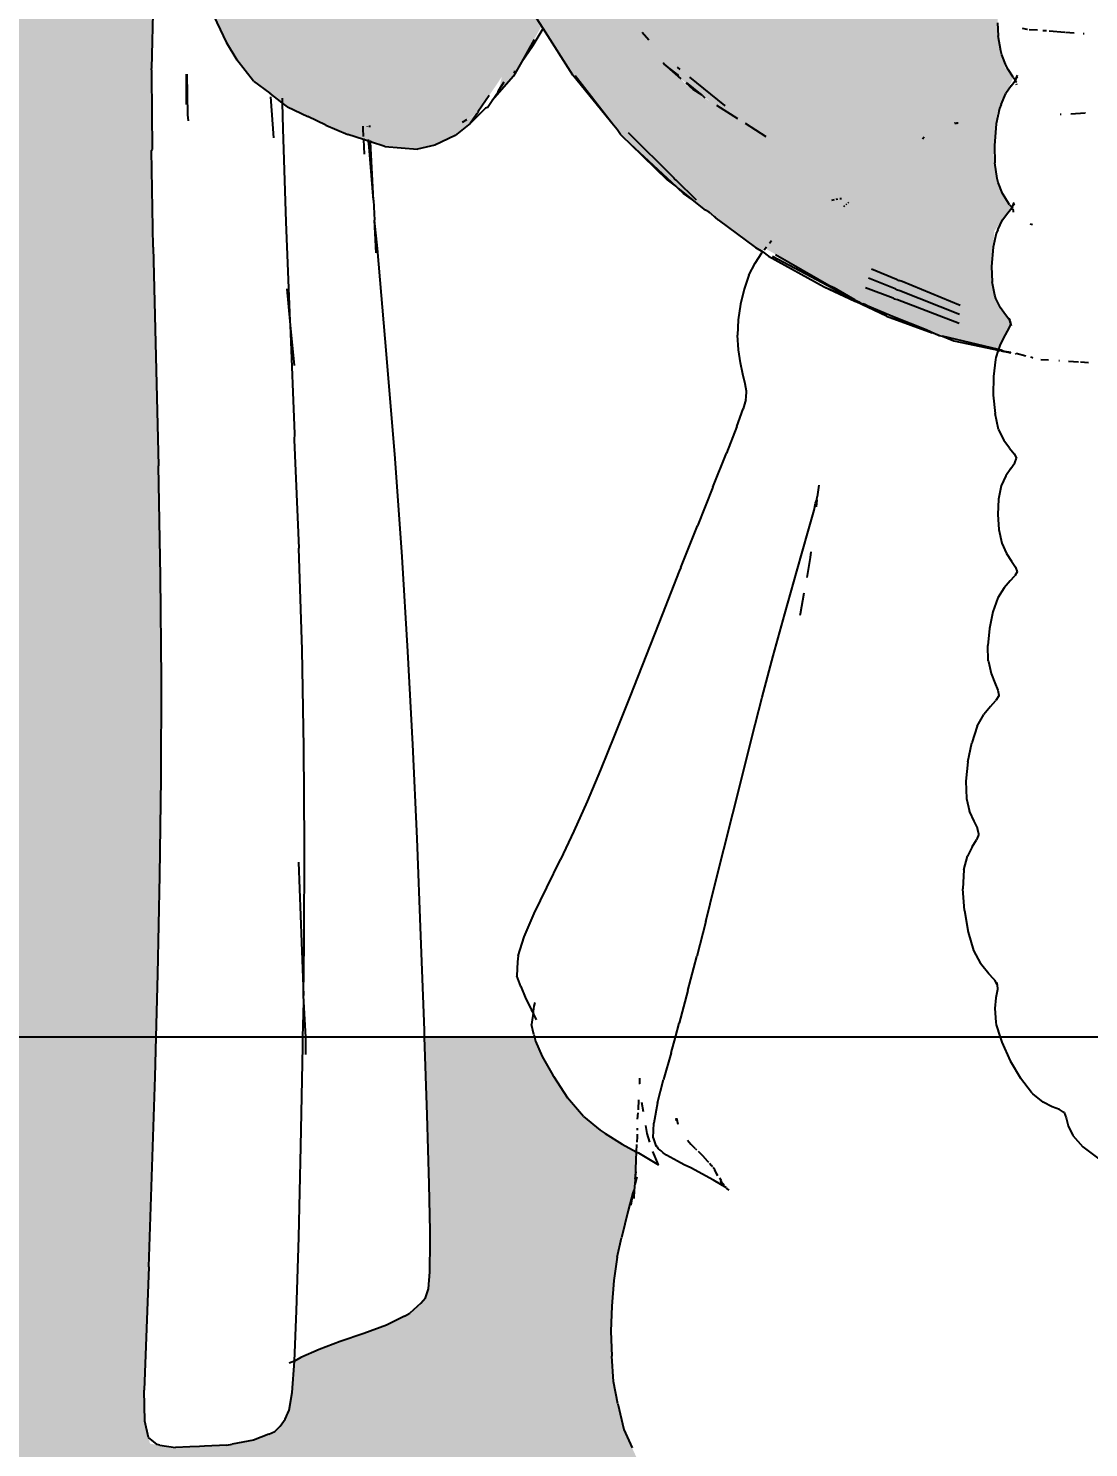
# Model space of a CAD drawing. Header units: inches. Extents: x -52 to 87, y -61 to 47.
# Drawn here: x 35.752 to 38.788, y -28.214 to -24.15 of the extents above; entities that cross this region are included whole.
import ezdxf

# ---------------------------------------------------------------- set-up
doc = ezdxf.new("R2010")
doc.units = ezdxf.units.IN
doc.header["$MEASUREMENT"] = 0
doc.dimstyles.get("Standard").update_dxf_attribs({"dimtxt": 1, "dimasz": 1, "dimexe": 0.18, "dimexo": 0.0625, "dimgap": 0.09, "dimtad": 0, "dimtih": 1, "dimtoh": 1, "dimdec": 1, "dimdsep": 46, "dimlunit": 3, "dimtxsty": 'Standard', "dimblk": 'OBLIQUE', "dimcen": 1, "dimse1": 1, "dimse2": 1, "dimclrd": 1, "dimadec": 0, "dimazin": 0, "dimtfac": 1, "dimtdec": 1, "dimtofl": 0, "dimtmove": 0, "dimatfit": 3, "dimfxl": 1, "dimtolj": 1, "dimtzin": 0, "dimarcsym": 0})

# ---------------------------------------------------------------- blocks, each defined once
blk = doc.blocks.new('_Oblique')
at = {"color": 0, "linetype": 'ByBlock', "lineweight": -2}
blk.add_line((-0.5, -0.5), (0.5, 0.5), dxfattribs=at)
blk = doc.blocks.new('*D6')
at = {"color": 1, "lineweight": -2, "transparency": 16777216}
for p, q in [((2.5723, 46.7915), (37.2384, 46.7915)), ((74.5723, 46.7915), (38.5851, 46.7915))]:
    blk.add_line(p, q, dxfattribs=at)
at = {"layer": 'Defpoints', "color": 0, "transparency": 16777216}
for p in [(74.5723, 46.7915), (2.5723, -45.4684), (74.5723, -45.4684)]:
    blk.add_point(p, dxfattribs=at)
at = {"color": 1, "lineweight": -2, "transparency": 16777216, "rotation": 180}
blk.add_blockref('_Oblique', (2.5723, 46.7915), dxfattribs=at)
at = {"color": 1, "lineweight": -2, "transparency": 16777216}
blk.add_blockref('_Oblique', (74.5723, 46.7915), dxfattribs=at)
at = {"color": 0, "transparency": 16777216, "insert": (37.9117, 46.7915), "char_height": 1, "attachment_point": 5}
blk.add_mtext("\\A1;6'", dxfattribs=at)

msp = doc.modelspace()

# ---------------------------------------------------------------- hatches: boundary and pattern name
at = {"true_color": 0xfecc66}
h = msp.add_hatch(color=31, dxfattribs=at)
h.dxf.hatch_style = 1
h.paths.add_polyline_path([(49.7388, 12.9232), (32.1574, 12.9232), (28.1401, 12.9232), (28.1401, 8.1278), (44.3759, 8.1278), (44.3759, 1.0378), (45.7984, 1.0378), (45.7984, 6.6113), (48.4558, 6.6113), (48.4558, 1.0378), (49.7388, 1.0378)])
h.paths.add_polyline_path([(49.7388, -17.2304), (47.4058, -17.2304), (47.4058, -17.2687), (46.7289, -17.2687), (44.3759, -17.2304), (44.3759, -20.3572), (40.3898, -20.3572), (40.3817, -20.3945), (40.3576, -20.5877), (40.2811, -20.7757), (40.1813, -20.9053), (40.198, -20.9024), (40.2572, -20.8918), (40.2653, -20.8902), (40.3941, -20.8465), (40.4034, -20.8505), (40.4069, -20.8499), (40.4117, -20.8496), (40.5052, -20.8664), (40.5271, -20.8626), (40.5544, -20.8576), (40.5815, -20.9734), (40.5952, -21.0514), (40.6199, -21.1994), (40.5998, -21.2031), (40.5327, -21.2201), (40.5996, -21.338), (40.7223, -21.3076), (40.728, -21.3092), (40.7613, -21.3064), (40.8716, -21.366), (40.9487, -21.4575), (41.0507, -21.4448), (41.1314, -21.4813), (41.2454, -21.5424), (41.3812, -21.5313), (41.5014, -21.5969), (41.5914, -21.7612), (41.6768, -21.9843), (41.691, -22.0134), (41.736, -22.1563), (41.7616, -22.3177), (41.7594, -22.4907), (41.7512, -22.5358), (41.7662, -22.7562), (41.7783, -23.0269), (41.788, -23.3152), (41.7883, -23.3165), (41.7965, -23.6161), (41.8297, -24.9983), (41.8353, -25.2486), (41.84, -25.5), (41.8432, -25.7521), (41.8444, -26.0048), (41.843, -26.2577), (41.8386, -26.5108), (41.8326, -26.7504), (41.8238, -27.0389), (49.7388, -27.0389)])
h.paths.add_polyline_path([(36.1052, -24.499), (36.1065, -24.4966), (36.1047, -24.2647), (36.11, -24.0671), (36.1254, -23.8925), (36.1647, -23.6665), (36.1377, -23.4998), (36.1188, -23.3499), (36.1102, -23.2713), (36.0972, -23.1444), (36.0845, -22.9922), (36.0775, -22.8627), (36.0752, -22.7825), (36.0287, -22.7304), (36.023, -22.6999), (36.0306, -22.7235), (36.0409, -22.7441), (36.0527, -22.7573), (36.0644, -22.7657), (36.0741, -22.7718), (36.0739, -22.7649), (36.0793, -22.7753), (36.0757, -22.7733), (36.0752, -22.7794), (36.0758, -22.8023), (36.0767, -22.8367), (36.0787, -22.8852), (36.0823, -22.9508), (36.0882, -23.0362), (36.0972, -23.1444), (36.1102, -23.2713), (36.1188, -23.3499), (36.1377, -23.4998), (36.1638, -23.6607), (36.1719, -23.6905), (36.1704, -23.6937), (36.196, -23.8213), (36.2333, -23.9704), (36.2747, -24.0966), (36.3191, -24.1889), (36.3489, -24.2394), (36.3973, -24.3007), (36.4988, -24.3763), (36.5526, -24.4023), (36.6039, -24.4269), (36.6668, -24.4535), (36.7731, -24.4878), (36.8663, -24.4955), (36.9164, -24.4843), (36.9743, -24.456), (37.0173, -24.4221), (37.0354, -24.3953), (36.9956, -24.4182), (37.0372, -24.3926), (37.1078, -24.2884), (37.0961, -24.3382), (37.1411, -24.2867), (37.1639, -24.2459), (37.2217, -24.1428), (37.1818, -24.0806), (37.1023, -23.9274), (37.0952, -23.9148), (37.0408, -23.8063), (37.021, -23.7676), (37.0217, -23.7683), (37.0233, -23.772), (37.0408, -23.8063), (37.0952, -23.9148), (37.1023, -23.9274), (37.1818, -24.0806), (37.2264, -24.1502), (37.2932, -24.2545), (37.4272, -24.4268), (37.4568, -24.462), (37.4761, -24.4808), (37.6119, -24.6073), (37.6541, -24.6406), (37.6914, -24.6699), (37.7019, -24.6756), (37.7055, -24.6784), (37.7179, -24.6898), (37.7191, -24.6907), (37.7273, -24.6981), (37.8519, -24.7901), (37.8612, -24.7793), (38.0505, -24.8888), (38.0584, -24.8923), (38.1189, -24.9274), (38.1297, -24.9331), (38.1356, -24.9361), (38.1415, -24.938), (38.1469, -24.9408), (38.2266, -24.9734), (38.3719, -25.0317), (38.5273, -25.0689), (38.5651, -24.9949), (38.5644, -24.993), (38.5625, -24.9877), (38.5233, -24.9335), (38.5081, -24.8553), (38.5179, -24.7301), (38.5658, -24.6653), (38.5298, -24.6013), (38.5158, -24.5118), (38.5256, -24.3924), (38.5721, -24.2904), (38.5481, -24.2617), (38.5294, -24.1874), (38.5274, -24.1339), (38.5246, -24.0571), (38.5779, -23.9356), (38.5469, -23.8979), (38.5274, -23.8023), (38.5323, -23.677), (38.578, -23.5998), (38.5813, -23.5897), (38.5761, -23.5765), (38.5344, -23.5168), (38.5144, -23.4371), (38.5136, -23.3168), (38.5565, -23.2411), (38.5597, -23.2305), (38.5551, -23.2208), (38.5115, -23.1647), (38.4906, -23.0875), (38.4889, -22.9696), (38.531, -22.8908), (38.5348, -22.8767), (38.5298, -22.8644), (38.4865, -22.8009), (38.4657, -22.715), (38.464, -22.5848), (38.5066, -22.5036), (38.5097, -22.4927), (38.5039, -22.4799), (38.4511, -22.4134), (38.4345, -22.3035), (38.445, -22.2038), (38.3819, -22.1009), (38.3435, -22.0016), (38.3003, -21.8778), (38.2509, -21.7281), (38.2378, -21.6266), (37.5649, -21.7472), (37.486, -21.8035), (37.4321, -21.837), (37.3617, -21.8833), (37.3025, -21.9318), (37.2598, -21.9622), (37.2124, -22.008), (37.1832, -22.0388), (37.1413, -22.0896), (37.0977, -22.1565), (37.0508, -22.2388), (37.0001, -22.3345), (36.9445, -22.4415), (36.8698, -22.5826), (36.8056, -22.7014), (36.7924, -22.7263), (36.8685, -22.7422), (36.9705, -22.7879), (37.0599, -22.8498), (37.1688, -22.9349), (37.1964, -22.9612), (37.1247, -22.9004), (37.0599, -22.8498), (37.0005, -22.8087), (36.9447, -22.7764), (36.8928, -22.7531), (36.8372, -22.7357), (36.8218, -22.7324), (36.7676, -22.7326), (36.7152, -22.7562), (36.6971, -22.7657), (36.6765, -22.6795), (36.6773, -22.6745), (36.6766, -22.672), (36.7114, -22.6066), (36.7131, -22.5956), (36.7144, -22.5717), (36.7126, -22.5442), (36.7058, -22.4845), (36.6989, -22.3842), (36.6952, -22.3651), (36.6875, -22.3522), (36.6741, -22.333), (36.6652, -22.325), (36.6587, -22.3217), (36.6526, -22.3189), (36.6514, -22.3262), (36.6515, -22.3309), (36.6432, -22.3161), (36.6499, -22.3178), (36.6686, -22.2604), (36.6989, -22.2232), (36.723, -22.1905), (36.7791, -22.1328), (36.836, -22.0775), (36.8368, -22.0769), (36.8435, -22.0703), (36.8626, -22.0561), (36.8798, -22.0422), (36.9117, -22.0123), (36.9283, -21.9953), (36.9578, -21.9519), (36.9711, -21.9252), (36.9818, -21.8972), (36.99, -21.871), (36.9972, -21.843), (37.0041, -21.7953), (37.0062, -21.7687), (37.0058, -21.7594), (36.9989, -21.7311), (36.9848, -21.703), (36.9653, -21.6791), (36.9421, -21.6632), (36.9167, -21.6548), (36.8751, -21.6525), (36.8592, -21.661), (36.9096, -21.6409), (36.9904, -21.6964), (37.0074, -21.766), (37.0045, -21.7896), (36.9999, -21.8493), (37.2548, -21.8028), (37.5649, -21.7472), (38.2413, -21.6259), (38.2414, -21.6201), (38.2481, -21.5985), (38.2538, -21.5655), (38.2636, -21.5089), (38.2339, -21.4527), (38.2137, -21.4262), (38.1924, -21.4034), (38.1807, -21.3911), (38.1288, -21.3733), (38.022, -21.3115), (38.0274, -21.3106), (37.9922, -21.272), (37.9483, -21.2245), (37.8925, -21.1364), (37.8781, -21.0717), (37.8719, -21.049), (37.8715, -21.0238), (37.8485, -20.9489), (37.8401, -20.8756), (37.8323, -20.8397), (37.8295, -20.794), (37.8251, -20.7422), (37.8255, -20.6116), (37.8291, -20.567), (37.8316, -20.5051), (37.8369, -20.4385), (37.8407, -20.3687), (37.8404, -20.3572), (28.1401, -20.3572), (28.1401, -27.0389), (32.1574, -27.0389), (36.1181, -27.0389), (36.123, -26.8583), (36.129, -26.5758), (36.1325, -26.2971), (36.1331, -26.014), (36.1306, -25.7185), (36.1247, -25.4027), (36.11, -24.7762)])
h.paths.add_polyline_path([(36.8414, -21.5233), (36.8398, -21.5236), (36.839, -21.5257)], flags=16)
h.paths.add_polyline_path([(36.8377, -21.5349), (36.8372, -21.5345), (36.8476, -21.5713)], flags=16)
h.paths.add_polyline_path([(36.8308, -21.4536), (36.8208, -21.426), (36.8307, -21.4553)], flags=16)
h.paths.add_polyline_path([(36.8242, -21.4352), (36.8233, -21.4326), (36.8156, -21.4122), (36.8121, -21.4064)], flags=16)
h.paths.add_polyline_path([(36.5303, -21.3796), (36.5145, -21.3762), (36.5233, -21.3808), (36.5336, -21.3807)], flags=16)
h.paths.add_polyline_path([(36.3049, -21.4088), (36.3063, -21.4091), (36.3278, -21.3965)], flags=16)
h.paths.add_polyline_path([(34.3901, -22.3166), (34.3904, -22.3169), (34.3966, -22.3161), (34.4237, -22.3106)], flags=16)
h.paths.add_polyline_path([(34.1316, -22.1258), (34.1294, -22.1087), (34.1276, -22.0926), (34.1262, -22.078), (34.1255, -22.0657), (34.1247, -22.0175), (34.2021, -21.9974), (34.2682, -21.9848), (34.3233, -21.9749), (34.3355, -21.9721), (34.3401, -21.9709), (34.3414, -21.9691), (34.3416, -21.9664), (34.3441, -21.9292), (34.428, -21.916), (34.4693, -21.9223), (34.4751, -21.9229), (34.4828, -21.9224), (34.4966, -21.9202), (34.7134, -21.8813), (34.7271, -21.8786), (34.7348, -21.8764), (34.7407, -21.8737), (34.7491, -21.8695), (34.7591, -21.8644), (34.7701, -21.8591), (34.7813, -21.8544), (34.8278, -21.8392), (34.8354, -21.8514), (34.8529, -21.8773), (34.9286, -21.8657), (35.15, -21.8266), (35.8258, -21.7054), (35.8137, -21.6258), (35.855, -21.5542), (35.93, -21.5159), (35.9836, -21.5269), (36.0044, -21.5533), (36.0168, -21.5554), (36.0425, -21.5248), (36.0615, -21.4958), (36.0934, -21.4399), (36.1625, -21.3875), (36.2507, -21.3872), (36.2954, -21.4066), (36.3058, -21.41), (36.3004, -21.4079), (36.2998, -21.408), (36.2954, -21.4066), (36.2815, -21.4006), (36.2643, -21.3939), (36.2318, -21.3873), (36.2036, -21.3874), (36.1725, -21.3942), (36.1634, -21.3964), (36.1331, -21.4097), (36.1007, -21.4343), (36.0799, -21.4636), (36.0503, -21.5155), (36.0076, -21.5663), (36.0063, -21.6198), (36.0078, -21.6167), (36.0036, -21.6735), (36.005, -21.6733), (35.9897, -21.7646), (35.9281, -21.8099), (35.8607, -21.7825), (35.8246, -21.7056), (35.15, -21.8266), (34.9286, -21.8657), (34.8523, -21.8774), (34.851, -21.8759), (34.85, -21.8751), (34.8484, -21.8725), (34.8278, -21.8451), (34.8262, -21.8443), (34.8227, -21.8443), (34.8178, -21.8452), (34.8108, -21.8464), (34.8021, -21.8483), (34.7921, -21.8508), (34.7813, -21.8544), (34.7701, -21.8591), (34.7591, -21.8644), (34.7323, -21.878), (34.4823, -21.9227), (34.4805, -21.9225), (34.4751, -21.9229), (34.4292, -21.9182), (34.4258, -21.9182), (34.411, -21.9192), (34.396, -21.921), (34.382, -21.9232), (34.3702, -21.9253), (34.3619, -21.9268), (34.3563, -21.9285), (34.3527, -21.9311), (34.3503, -21.9328), (34.348, -21.937), (34.3463, -21.9422), (34.3446, -21.9488), (34.3431, -21.9566), (34.3417, -21.9644), (34.3413, -21.9717), (34.2682, -21.9848), (34.2288, -21.9923), (34.1899, -22.0006), (34.158, -22.0088), (34.1393, -22.0165), (34.1374, -22.0178), (34.1289, -22.0262), (34.1276, -22.0301), (34.1262, -22.0401), (34.1255, -22.0466), (34.1253, -22.0553), (34.1255, -22.0657), (34.1262, -22.078), (34.1276, -22.0926), (34.1294, -22.1087), (34.1316, -22.1258), (34.1342, -22.1437), (34.1372, -22.1625), (34.1405, -22.1817), (34.144, -22.2008), (34.1477, -22.2195), (34.1515, -22.2375), (34.1554, -22.2546), (34.1592, -22.2708), (34.1631, -22.2855), (34.1667, -22.2977), (34.1703, -22.3081), (34.1735, -22.317), (34.1765, -22.3235), (34.1812, -22.3323), (34.1839, -22.3363), (34.1862, -22.3376), (34.1971, -22.3427), (34.2173, -22.3434), (34.2629, -22.3389), (34.2895, -22.3343), (34.2501, -22.3401), (34.1834, -22.3469), (34.1619, -22.2833), (34.1434, -22.2021), (34.1342, -22.1437)], flags=16)
h.paths.add_polyline_path([(36.0225, -22.298), (36.0477, -22.3354), (36.0459, -22.3291)], flags=16)
h.paths.add_polyline_path([(34.4569, -22.3458), (34.4708, -22.343), (34.4855, -22.3395), (34.4998, -22.3353), (34.5123, -22.3304), (34.5231, -22.3252), (34.5321, -22.3203), (34.5468, -22.3121), (34.6739, -22.2893), (34.7984, -22.267), (34.801, -22.2673), (34.8042, -22.267), (34.8106, -22.2675), (34.8199, -22.2686), (34.831, -22.2699), (34.8431, -22.271), (34.8554, -22.2715), (34.8668, -22.2711), (34.877, -22.2701), (34.8857, -22.2688), (34.898, -22.2665), (34.9009, -22.2655), (34.9034, -22.2637), (34.9056, -22.2614), (34.9072, -22.2572), (34.9089, -22.252), (34.9102, -22.2455), (34.9138, -22.2242), (34.9896, -22.2097), (35.2107, -22.1694), (35.65, -22.0907), (35.8906, -22.0468), (35.904, -22.0868), (35.9262, -22.1426), (35.9592, -22.211), (35.9756, -22.234), (35.9384, -22.1732), (35.904, -22.0868), (35.8906, -22.0468), (35.65, -22.0907), (35.2107, -22.1694), (34.9896, -22.2097), (34.916, -22.2238), (34.914, -22.2252), (34.9135, -22.2281), (34.913, -22.2301), (34.9115, -22.2378), (34.9061, -22.2697), (34.8554, -22.2715), (34.8431, -22.271), (34.801, -22.2673), (34.7963, -22.2677), (34.7824, -22.2699), (34.6739, -22.2893), (34.5655, -22.3088), (34.5518, -22.3115), (34.551, -22.3118), (34.4944, -22.339)], flags=16)
h.paths.add_polyline_path([(36.0579, -22.3869), (36.0575, -22.3821), (36.0358, -22.4077)], flags=16)
h.paths.add_polyline_path([(36.0119, -22.5578), (36.0071, -22.4834), (36.0119, -22.4594), (36.0092, -22.4878), (36.009, -22.5139), (36.011, -22.5441), (36.0138, -22.5786), (36.0121, -22.6056), (36.0142, -22.6319)], flags=16)
h.paths.add_polyline_path([(36.0063, -21.6198), (36.0056, -21.6214), (36.0084, -21.6363), (36.0062, -21.6381), (36.0036, -21.6735), (35.9784, -21.678)], flags=0)
h.paths.add_polyline_path([(35.8277, -21.7051), (35.8288, -21.7091), (35.8414, -21.7443), (35.8424, -21.7024)], flags=0)
h.paths.add_polyline_path([(35.8907, -21.5299), (35.9666, -21.515), (36.0033, -21.5519), (36.0044, -21.5533), (36.0028, -21.5531), (35.9534, -21.5176), (35.8907, -21.5299), (35.8302, -21.5842), (35.8249, -21.607), (35.8406, -21.5749)], flags=16)
h.paths.add_polyline_path([(35.8788, -21.6949), (35.8949, -21.693), (35.9275, -21.6872), (35.8988, -21.6984), (35.8788, -21.6949), (35.8472, -21.7088), (35.846, -21.7018), (35.8277, -21.7051), (35.8221, -21.685), (35.8228, -21.6851), (35.8179, -21.6551), (35.8507, -21.69)], flags=0)
h.paths.add_polyline_path([(35.8591, -21.7719), (35.8704, -21.785), (35.9102, -21.8064), (35.9262, -21.8013), (35.8752, -21.7969)], flags=0)
h.paths.add_polyline_path([(35.996, -21.6749), (36.0041, -21.6347), (36.0065, -21.673), (35.9177, -21.6889), (35.9199, -21.6901), (35.9275, -21.6872)], flags=0)
h.paths.add_polyline_path([(36.7276, -22.872), (36.7234, -22.8577), (36.7226, -22.8593)], flags=16)
h.paths.add_polyline_path([(36.8106, -23.0749), (36.8248, -23.1068), (36.8697, -23.1317), (36.9451, -23.19), (37.0218, -23.2685), (37.0912, -23.3569), (37.0979, -23.3639), (37.1464, -23.4364), (37.1748, -23.4776), (37.2487, -23.6076), (37.2552, -23.6154), (37.2567, -23.6166), (37.3361, -23.7705), (37.2643, -23.6351), (37.2487, -23.6076), (37.1737, -23.4888), (37.1724, -23.4872), (37.1928, -23.5093), (37.1779, -23.4831), (37.1717, -23.473), (37.1506, -23.4425), (37.1499, -23.4416), (37.1049, -23.3743), (37.0218, -23.2685), (36.9451, -23.19), (36.8697, -23.1317), (36.8239, -23.1064)], flags=16)
h.paths.add_polyline_path([(36.573, -21.5714), (36.5733, -21.5695), (36.556, -21.5313), (36.5606, -21.5358), (36.5909, -21.5682), (36.661, -21.5556), (36.6549, -21.5302), (36.649, -21.5069), (36.6498, -21.5094), (36.6739, -21.5411), (36.6901, -21.5504), (36.5807, -21.57), (36.5812, -21.6098), (36.5797, -21.5971), (36.5787, -21.5908), (36.571, -21.5718)], flags=16)
h.paths.add_polyline_path([(36.4613, -21.3615), (36.4155, -21.3607), (36.393, -21.3677), (36.4325, -21.3562)], flags=16)
h.paths.add_polyline_path([(36.6043, -21.3767), (36.6543, -21.3674), (36.6703, -21.3551), (36.7738, -21.362), (36.7854, -21.3754), (36.7492, -21.3603), (36.7085, -21.3576), (36.7017, -21.3579), (36.6595, -21.3634), (36.6543, -21.3674), (36.6478, -21.3686), (36.6363, -21.3737)], flags=16)
h.paths.add_polyline_path([(36.7714, -21.7757), (36.8062, -21.7015), (36.8583, -21.6531), (36.8581, -21.6181), (36.8514, -21.6595), (36.8187, -21.6899), (36.8119, -21.6987), (36.7986, -21.7199), (36.7919, -21.7322), (36.7852, -21.7463), (36.7784, -21.7614)], flags=16)
h.paths.add_polyline_path([(37.5973, -23.4728), (37.6589, -23.3671), (37.7454, -23.2453), (37.7489, -23.2427), (37.7783, -23.2022), (37.8784, -23.2218), (37.8854, -23.2232), (37.9757, -23.2847), (38.067, -23.4204), (38.0775, -23.4415), (38.1161, -23.5146), (38.1932, -23.6973), (38.2515, -23.8547), (38.3027, -24.0091), (38.3229, -24.0753), (38.2579, -24.0531), (38.0988, -23.9765), (37.9537, -23.8819), (37.8242, -23.769), (37.7122, -23.6376), (37.5966, -23.474)], flags=16)
h.paths.add_polyline_path([(37.6, -24.5773), (37.6071, -24.5843), (37.6032, -24.5812)], flags=16)
h.paths.add_polyline_path([(37.6815, -24.3405), (37.6917, -24.3508), (37.7025, -24.3576)], flags=16)
h.paths.add_polyline_path([(37.5724, -24.2518), (37.6106, -24.2818), (37.6353, -24.3119), (37.6553, -24.3243), (37.6206, -24.2939)], flags=16)
h.paths.add_polyline_path([(38.2279, -24.9225), (38.2409, -24.9274), (38.232, -24.9248)], flags=16)
h.paths.add_polyline_path([(38.2373, -24.8674), (38.2537, -24.8742), (38.244, -24.8712)], flags=16)
h.paths.add_polyline_path([(49.7388, -8.0839), (47.4058, -8.0839), (47.4058, -8.1222), (46.7289, -8.1222), (46.7289, -8.0839), (44.3759, -8.0839), (44.3759, -16.5534), (45.7984, -16.5534), (45.7984, -10.9799), (48.4558, -10.9799), (48.4558, -16.5534), (49.7388, -16.5534)])
h.paths.add_polyline_path([(49.7388, 0.3607), (47.4058, 0.3607), (47.4058, 0.3224), (46.7289, 0.3224), (46.7289, 0.3607), (44.3759, 0.3607), (44.3759, -7.4068), (45.7984, -7.4068), (45.7984, -1.8333), (48.4558, -1.8333), (48.4558, -7.4068), (49.7388, -7.4068)])
h.paths.add_polyline_path([(40.3043, 12.2207), (45.4709, 12.2207), (45.4709, 15.3874), (40.3043, 15.3874)], flags=9)
h.paths.add_polyline_path([(35.3137, 9.1069), (40.4804, 9.1069), (40.4804, 12.2735), (35.3137, 12.2735)], flags=24)
h.paths.add_polyline_path([(46.6148, -20.1773), (49.7815, -20.1773), (49.7815, -18.6773), (46.6148, -18.6773)], flags=9)
h.paths.add_polyline_path([(47.3133, -11.0308), (50.48, -11.0308), (50.48, -9.5308), (47.3133, -9.5308)], flags=9)
h.paths.add_polyline_path([(49.2972, -6.8085), (52.1305, -6.8085), (52.1305, -5.3085), (49.2972, -5.3085)], flags=9)
h.paths.add_polyline_path([(47.751, -2.4612), (50.5843, -2.4612), (50.5843, -0.9612), (47.751, -0.9612)], flags=9)
at = {"true_color": 0xf8f6b0}
h = msp.add_hatch(color=51, dxfattribs=at)
h.dxf.hatch_style = 1
h.paths.add_polyline_path([(55.1417, -21.6242), (52.7888, -21.6242), (52.7888, -21.6625), (52.1118, -21.6625), (52.1118, -21.6242), (49.7388, -21.6242), (49.7388, -27.0389), (41.8238, -27.0389), (41.8207, -27.1356), (41.8176, -27.2542), (41.8132, -27.3612), (41.7932, -27.4147), (41.7411, -27.4384), (41.7114, -27.446), (41.6707, -27.4529), (41.5898, -27.4643), (41.5698, -27.4678), (41.5501, -27.4738), (41.5288, -27.4817), (41.495, -27.4885), (41.4616, -27.4919), (41.3673, -27.4996), (41.348, -27.5011), (41.3016, -27.5025), (41.2438, -27.5018), (41.1826, -27.5), (41.1057, -27.4968), (41.1137, -27.5609), (41.1146, -27.61), (41.1046, -27.6854), (41.0869, -27.7397), (41.0618, -27.7881), (41.0447, -27.8139), (41.0168, -27.8582), (40.9889, -27.8981), (40.9558, -27.9448), (40.9479, -27.9625), (40.9437, -27.9841), (40.9435, -28.0092), (40.9456, -28.042), (40.9503, -28.0823), (40.9574, -28.1302), (40.967, -28.1857), (40.9846, -28.2502), (41.0019, -28.339), (41.003, -28.4085), (40.9868, -28.4723), (40.9585, -28.5216), (40.9117, -28.5797), (40.9097, -28.5868), (40.9111, -28.6033), (40.9212, -28.6364), (40.9392, -28.6844), (40.9597, -28.743), (40.9787, -28.8143), (40.9914, -28.8978), (40.9869, -28.9621), (40.9725, -29.0213), (40.9533, -29.0736), (40.9342, -29.1173), (40.9201, -29.1506), (40.9121, -29.1792), (40.9115, -29.2088), (40.9193, -29.245), (40.9365, -29.2935), (40.9569, -29.3501), (40.9741, -29.4108), (40.9817, -29.4713), (40.9723, -29.5449), (40.9552, -29.5982), (40.9341, -29.6447), (40.9148, -29.6827), (40.903, -29.7107), (40.8978, -29.7277), (40.898, -29.7333), (40.9046, -29.7567), (40.9285, -29.82), (40.9334, -29.8751), (40.9286, -29.8947), (40.9287, -29.8968), (40.9276, -29.8976), (40.9182, -29.9379), (40.885, -29.9798), (40.8416, -30.0167), (40.7953, -30.0494), (40.7849, -30.0567), (40.7566, -30.0754), (40.7274, -30.0984), (40.7116, -30.1193), (40.7041, -30.1452), (40.7021, -30.1823), (40.7028, -30.2368), (40.7014, -30.3043), (40.6924, -30.3898), (40.6712, -30.4779), (40.6351, -30.5572), (40.577, -30.6493), (40.6454, -30.6642), (40.722, -30.6937), (40.7909, -30.7409), (40.8251, -30.7781), (55.1417, -30.7781)])
h.paths.add_polyline_path([(37.9074, -29.1219), (37.8979, -29.0423), (37.8875, -28.9509), (37.8816, -28.9347), (37.8702, -28.9246), (37.8261, -28.8888), (37.7746, -28.8427), (37.7225, -28.7846), (37.6779, -28.7128), (37.6491, -28.6259), (37.6333, -28.5423), (37.6319, -28.5324), (37.6161, -28.4207), (37.5999, -28.4033), (37.5449, -28.3313), (37.5147, -28.2882), (37.4806, -28.2146), (37.4575, -28.1621), (37.4401, -28.0892), (37.4278, -28.0244), (37.4227, -27.9525), (37.4198, -27.8811), (37.4231, -27.8093), (37.4286, -27.736), (37.4383, -27.6687), (37.4509, -27.613), (37.4698, -27.5347), (37.4877, -27.4665), (37.4879, -27.4539), (37.4892, -27.4446), (37.4923, -27.3665), (37.4524, -27.345), (37.4041, -27.3143), (37.389, -27.3051), (37.3412, -27.2661), (37.2963, -27.2125), (37.2561, -27.1501), (37.2538, -27.1476), (37.2086, -27.0668), (37.2017, -27.0389), (36.8862, -27.0389), (36.8944, -27.2615), (36.9, -27.4595), (36.9028, -27.5941), (36.9028, -27.6253), (36.9019, -27.7476), (36.8876, -27.7893), (36.843, -27.8306), (36.7773, -27.8635), (36.7128, -27.8874), (36.6454, -27.9103), (36.5851, -27.9331), (36.5325, -27.9558), (36.5141, -27.9666), (36.5075, -28.0565), (36.4969, -28.1211), (36.4626, -28.166), (36.4068, -28.1907), (36.3206, -28.2069), (36.2566, -28.2105), (36.2427, -28.211), (36.2148, -28.2123), (36.1731, -28.2139), (36.1006, -28.203), (36.0854, -28.1384), (36.0843, -28.0499), (36.097, -27.6966), (36.1059, -27.4385), (36.1149, -27.1524), (36.1181, -27.0389), (32.1574, -27.0389), (32.1574, -30.7781), (39.1835, -30.7781), (39.1422, -30.7333), (39.1043, -30.677), (39.0683, -30.6151), (39.03, -30.5399), (38.9867, -30.448), (38.933, -30.4117), (38.8611, -30.3593), (38.8186, -30.3278), (38.7504, -30.2723), (38.6922, -30.2133), (38.6631, -30.1762), (38.6473, -30.1592), (38.6444, -30.1557), (38.6112, -30.1206), (38.5689, -30.0709), (38.5394, -30.0337), (38.4939, -29.9812), (38.4799, -29.9608), (38.4649, -29.9394), (38.4493, -29.9174), (38.4308, -29.8846), (38.4254, -29.8762), (38.4014, -29.8352), (38.4, -29.8322), (38.3676, -29.7725), (38.3378, -29.7129), (38.2831, -29.5989), (38.267, -29.5711), (38.237, -29.5587), (38.1605, -29.5158), (38.1157, -29.4864), (38.0513, -29.4355), (38.0129, -29.3884), (37.9674, -29.3313), (37.9432, -29.2666), (37.9216, -29.2005)])
h.paths.add_polyline_path([(46.1435, -30.5036), (49.3101, -30.5036), (49.3101, -29.0036), (46.1435, -29.0036)], flags=24)
h.paths.add_polyline_path([(54.4072, -26.9512), (57.5739, -26.9512), (57.5739, -25.4512), (54.4072, -25.4512)], flags=9)
h.paths.add_polyline_path([(50.8669, -23.0486), (54.0336, -23.0486), (54.0336, -21.5486), (50.8669, -21.5486)], flags=9)

# ---------------------------------------------------------------- linework, layer by layer
for p, q in [((36.11, -24.0671), (36.1047, -24.2647)), ((36.2747, -24.0966), (36.3191, -24.1889)), ((37.2264, -24.1502), (37.1818, -24.0806)), ((38.5274, -24.1339), (38.5288, -24.1709)), ((37.2003, -24.1809), (37.1639, -24.2459)), ((37.1978, -24.1976), (37.2264, -24.1502)), ((37.3116, -24.2832), (37.2264, -24.1502)), ((37.5291, -24.1828), (37.5098, -24.1617)), ((38.5361, -24.2139), (38.5288, -24.1709)), ((38.6115, -24.1529), (38.5982, -24.1499)), ((38.6129, -24.153), (38.6115, -24.1529)), ((38.6419, -24.1551), (38.6176, -24.1533)), ((38.6672, -24.157), (38.6571, -24.1562)), ((38.7198, -24.1609), (38.6746, -24.1575)), ((38.7465, -24.1629), (38.7213, -24.161)), ((38.7746, -24.165), (38.7719, -24.1647)), ((36.3191, -24.1889), (36.3489, -24.2394)), ((37.1639, -24.2459), (37.1978, -24.1976)), ((38.539, -24.2255), (38.5361, -24.2139)), ((38.5517, -24.2568), (38.539, -24.2255)), ((36.1049, -24.2678), (36.1047, -24.2647)), ((36.3973, -24.3007), (36.3489, -24.2394)), ((37.1639, -24.2459), (37.1411, -24.2867)), ((37.5724, -24.2518), (37.5699, -24.2481)), ((37.5724, -24.2518), (37.6206, -24.2939)), ((37.6106, -24.2818), (37.5724, -24.2518)), ((37.61, -24.2609), (37.6179, -24.2672)), ((38.5578, -24.2676), (38.5517, -24.2568)), ((36.1049, -24.2678), (36.1049, -24.2821)), ((36.1049, -24.2821), (36.1065, -24.4966)), ((36.2053, -24.3676), (36.2049, -24.2811)), ((36.2088, -24.3967), (36.2071, -24.2809)), ((36.3973, -24.3007), (36.4437, -24.3352)), ((37.1411, -24.2867), (37.0801, -24.3564)), ((37.0988, -24.3265), (37.1147, -24.303)), ((37.1418, -24.2767), (37.1448, -24.2732)), ((37.1448, -24.2732), (37.1455, -24.2707)), ((37.4272, -24.4268), (37.3116, -24.2832)), ((37.4272, -24.4268), (37.3175, -24.2858)), ((37.6133, -24.2851), (37.6106, -24.2818)), ((37.6342, -24.3059), (37.6553, -24.3243)), ((37.6815, -24.3405), (37.6365, -24.3041)), ((37.6454, -24.2895), (37.7451, -24.3702)), ((38.5715, -24.2896), (38.5578, -24.2676)), ((38.5664, -24.3143), (38.5735, -24.3044)), ((38.5715, -24.2896), (38.5775, -24.2967)), ((38.5735, -24.3044), (38.5777, -24.2988)), ((38.5775, -24.2967), (38.5807, -24.2952)), ((38.5788, -24.2978), (38.5775, -24.2967)), ((38.5777, -24.2988), (38.5775, -24.2967)), ((38.5786, -24.3001), (38.5788, -24.2978)), ((38.5802, -24.3021), (38.5786, -24.3001)), ((38.5788, -24.2978), (38.5807, -24.2952)), ((38.5801, -24.3045), (38.5802, -24.3021)), ((38.581, -24.3036), (38.5802, -24.3021)), ((38.5807, -24.2952), (38.5808, -24.2927)), ((38.5808, -24.2927), (38.5844, -24.2835)), ((38.5808, -24.2927), (38.5854, -24.2886)), ((36.4794, -24.3627), (36.4437, -24.3352)), ((36.4453, -24.3454), (36.4543, -24.4631)), ((37.0718, -24.3415), (37.0404, -24.3878)), ((37.0801, -24.3564), (37.0978, -24.3309)), ((37.0978, -24.3309), (37.0988, -24.3265)), ((37.6815, -24.3405), (37.6553, -24.3243)), ((37.6815, -24.3405), (37.6893, -24.3484)), ((38.5371, -24.3672), (38.5512, -24.3363)), ((38.5664, -24.3143), (38.5512, -24.3363)), ((38.5825, -24.3115), (38.5813, -24.3081)), ((36.4792, -24.3493), (36.4794, -24.3627)), ((36.4943, -24.3741), (36.4794, -24.3627)), ((36.4794, -24.3627), (36.4807, -24.437)), ((36.4943, -24.3741), (36.5526, -24.4023)), ((37.0611, -24.3779), (37.0173, -24.4221)), ((37.0404, -24.3878), (37.0395, -24.3909)), ((37.0668, -24.3757), (37.0611, -24.3779)), ((37.0668, -24.3757), (37.0801, -24.3564)), ((37.7839, -24.4089), (37.7234, -24.3708)), ((37.7473, -24.3716), (37.7451, -24.3702)), ((38.5325, -24.379), (38.5231, -24.4227)), ((38.5371, -24.3672), (38.5325, -24.379)), ((36.2108, -24.4142), (36.2088, -24.3967)), ((36.6039, -24.4269), (36.5526, -24.4023)), ((36.6039, -24.4269), (36.6668, -24.4535)), ((36.7302, -24.4324), (36.73, -24.4281)), ((37.0173, -24.4221), (36.9743, -24.456)), ((36.9956, -24.4182), (37.0081, -24.4105)), ((37.0075, -24.4114), (36.9956, -24.4182)), ((37.036, -24.3944), (37.0173, -24.4221)), ((37.036, -24.3944), (37.0395, -24.3909)), ((37.4379, -24.4395), (37.4272, -24.4268)), ((37.8645, -24.4597), (37.805, -24.4223)), ((38.4055, -24.4214), (38.4036, -24.4218)), ((38.4055, -24.4214), (38.4091, -24.4209)), ((38.4091, -24.4209), (38.4085, -24.4227)), ((38.4143, -24.4213), (38.4091, -24.4209)), ((38.5231, -24.4227), (38.519, -24.4725)), ((38.7095, -24.3964), (38.7068, -24.3965)), ((38.7778, -24.3928), (38.7371, -24.395)), ((38.779, -24.3929), (38.7778, -24.3928)), ((36.4807, -24.437), (36.4897, -24.7031)), ((36.7117, -24.4679), (36.6668, -24.4535)), ((36.7095, -24.4299), (36.7099, -24.4362)), ((36.7099, -24.4362), (36.7112, -24.4596)), ((36.7115, -24.4651), (36.7117, -24.4679)), ((36.7117, -24.4679), (36.7141, -24.5096)), ((36.7266, -24.4728), (36.7117, -24.4679)), ((36.7235, -24.4307), (36.7234, -24.4296)), ((36.7266, -24.4728), (36.7262, -24.4681)), ((36.9743, -24.456), (36.9164, -24.4843)), ((37.4476, -24.453), (37.4379, -24.4395)), ((37.4509, -24.4562), (37.4476, -24.453)), ((37.4543, -24.4604), (37.4509, -24.4562)), ((37.4761, -24.4808), (37.4543, -24.4604)), ((37.4695, -24.4476), (37.6, -24.5773)), ((38.3124, -24.4654), (38.3167, -24.4601)), ((36.1052, -24.499), (36.1065, -24.4966)), ((36.11, -24.7762), (36.1052, -24.499)), ((36.7278, -24.4892), (36.7266, -24.4728)), ((36.7323, -24.4746), (36.7266, -24.4728)), ((36.7406, -24.6418), (36.7278, -24.4892)), ((36.7323, -24.4746), (36.7321, -24.4702)), ((36.7406, -24.6418), (36.7323, -24.4746)), ((36.7731, -24.4878), (36.7323, -24.4746)), ((36.7731, -24.4878), (36.8663, -24.4955)), ((36.9164, -24.4843), (36.8663, -24.4955)), ((37.6077, -24.6035), (37.4761, -24.4808)), ((37.4761, -24.4808), (37.5814, -24.5833)), ((38.519, -24.4725), (38.5181, -24.4851)), ((38.5181, -24.4851), (38.5194, -24.535)), ((38.5263, -24.579), (38.5194, -24.535)), ((37.5814, -24.5833), (37.6077, -24.6035)), ((37.6, -24.5773), (37.6032, -24.5812)), ((37.6071, -24.5843), (37.6032, -24.5812)), ((37.6649, -24.6416), (37.6071, -24.5843)), ((38.5292, -24.5909), (38.5263, -24.579)), ((38.5417, -24.6224), (38.5292, -24.5909)), ((37.6077, -24.6035), (37.6119, -24.6073)), ((37.6119, -24.6073), (37.6541, -24.6406)), ((37.6119, -24.6073), (37.6281, -24.6224)), ((37.6541, -24.6406), (37.6281, -24.6224)), ((38.5478, -24.6333), (38.5417, -24.6224)), ((36.7406, -24.6418), (36.7435, -24.699)), ((37.6914, -24.6699), (37.6541, -24.6406)), ((37.7019, -24.6756), (37.6914, -24.6699)), ((38.0527, -24.6412), (38.0603, -24.6395)), ((38.0653, -24.6386), (38.07, -24.6379)), ((38.0758, -24.6371), (38.0802, -24.6365)), ((38.0893, -24.6576), (38.0861, -24.6604)), ((38.0946, -24.6529), (38.0928, -24.6545)), ((38.0999, -24.6482), (38.0981, -24.6497)), ((38.5615, -24.655), (38.5478, -24.6333)), ((38.5565, -24.6778), (38.5637, -24.6684)), ((38.5615, -24.655), (38.5675, -24.6617)), ((38.5637, -24.6684), (38.5675, -24.6635)), ((38.5675, -24.6617), (38.5707, -24.6595)), ((38.5688, -24.6622), (38.5675, -24.6617)), ((38.5675, -24.6635), (38.5675, -24.6617)), ((38.5675, -24.6635), (38.5688, -24.6622)), ((38.5688, -24.6654), (38.5675, -24.6635)), ((38.5688, -24.6622), (38.5707, -24.6595)), ((38.5702, -24.6665), (38.5688, -24.6654)), ((38.5706, -24.6678), (38.5702, -24.6665)), ((38.5728, -24.671), (38.5706, -24.6678)), ((38.5707, -24.6595), (38.5709, -24.6574)), ((38.5709, -24.6574), (38.5745, -24.6484)), ((38.5755, -24.6534), (38.5709, -24.6574)), ((38.5725, -24.6757), (38.5728, -24.671)), ((36.4897, -24.7031), (36.5012, -24.9878)), ((36.7483, -24.7928), (36.7435, -24.699)), ((36.7519, -24.78), (36.7435, -24.699)), ((37.7055, -24.6784), (37.7019, -24.6756)), ((37.7055, -24.6784), (37.7179, -24.6898)), ((37.7191, -24.6907), (37.7179, -24.6898)), ((37.7273, -24.6981), (37.7191, -24.6907)), ((37.7273, -24.6981), (37.834, -24.7768)), ((38.5277, -24.7263), (38.5415, -24.6981)), ((38.5415, -24.6981), (38.5565, -24.6778)), ((38.6271, -24.7119), (38.6203, -24.7107)), ((38.5231, -24.7371), (38.5143, -24.7762)), ((38.5277, -24.7263), (38.5231, -24.7371)), ((36.11, -24.7762), (36.1247, -25.4027)), ((36.7778, -25.0825), (36.7519, -24.78)), ((37.8327, -24.8221), (37.8523, -24.7921)), ((37.834, -24.7768), (37.8547, -24.7891)), ((37.8523, -24.7921), (37.8547, -24.7891)), ((37.8547, -24.7891), (37.8713, -24.802)), ((37.8591, -24.7834), (37.8655, -24.7751)), ((37.8739, -24.7645), (37.8799, -24.7575)), ((38.5143, -24.7762), (38.51, -24.8311)), ((37.8154, -24.8564), (37.8327, -24.8221)), ((37.8713, -24.802), (38.0311, -24.8899)), ((37.8828, -24.8021), (38.1189, -24.9274)), ((37.8913, -24.7967), (38.0505, -24.8888)), ((38.51, -24.8311), (38.5119, -24.875)), ((37.8154, -24.8564), (37.8014, -24.8963)), ((38.2336, -24.8954), (38.1577, -24.8651)), ((38.1662, -24.8379), (38.2373, -24.8674)), ((38.2373, -24.8674), (38.244, -24.8712)), ((38.2537, -24.8742), (38.244, -24.8712)), ((38.4198, -24.9432), (38.2537, -24.8742)), ((38.5194, -24.9137), (38.5119, -24.875)), ((36.4926, -24.8952), (36.5012, -24.9878)), ((37.8014, -24.8963), (37.7909, -24.9396)), ((38.0311, -24.8899), (38.0882, -24.9163)), ((38.0311, -24.8899), (38.1189, -24.9274)), ((38.0583, -24.8923), (38.0505, -24.8888)), ((38.0594, -24.8929), (38.0583, -24.8923)), ((38.1189, -24.9274), (38.0594, -24.8929)), ((38.1189, -24.9274), (38.0882, -24.9163)), ((38.0882, -24.9163), (38.1201, -24.9315)), ((38.2279, -24.9225), (38.1493, -24.8922)), ((38.2336, -24.8954), (38.238, -24.898)), ((38.2477, -24.901), (38.238, -24.898)), ((38.4185, -24.9692), (38.2477, -24.901)), ((38.5223, -24.9228), (38.5194, -24.9137)), ((37.7909, -24.9396), (37.7845, -24.9845)), ((38.1189, -24.9274), (38.1297, -24.9331)), ((38.2087, -24.9733), (38.1201, -24.9315)), ((38.1297, -24.9331), (38.1356, -24.9361)), ((38.1356, -24.9361), (38.1415, -24.938)), ((38.1469, -24.9408), (38.1415, -24.938)), ((38.2087, -24.9733), (38.1469, -24.9408)), ((38.1469, -24.9408), (38.2266, -24.9734)), ((38.2279, -24.9225), (38.232, -24.9248)), ((38.2409, -24.9274), (38.232, -24.9248)), ((38.4173, -24.9952), (38.2409, -24.9274)), ((38.5354, -24.9502), (38.5223, -24.9228)), ((38.55, -24.9704), (38.5354, -24.9502)), ((36.5012, -24.9878), (36.5017, -24.9998)), ((37.7845, -24.9845), (37.7825, -25.0285)), ((38.2087, -24.9733), (38.3398, -25.0217)), ((38.2266, -24.9734), (38.3398, -25.0217)), ((38.2266, -24.9734), (38.3229, -25.012)), ((38.562, -24.9863), (38.55, -24.9704)), ((38.5596, -24.9797), (38.562, -24.9863)), ((38.5651, -24.9951), (38.5605, -25.006)), ((38.5644, -24.993), (38.562, -24.9863)), ((38.5644, -24.993), (38.5657, -24.9888)), ((38.5651, -24.9951), (38.5644, -24.993)), ((38.5674, -25.0012), (38.5651, -24.9951)), ((36.5017, -24.9998), (36.5144, -25.3107)), ((36.5017, -24.9998), (36.5132, -25.1153)), ((37.7853, -25.0697), (37.7825, -25.0285)), ((38.3229, -25.012), (38.3602, -25.0289)), ((38.3602, -25.0289), (38.3398, -25.0217)), ((38.3602, -25.0289), (38.3683, -25.0306)), ((38.3683, -25.0306), (38.3699, -25.0312)), ((38.3699, -25.0312), (38.4017, -25.0442)), ((38.5296, -25.0694), (38.3699, -25.0312)), ((38.5486, -25.0271), (38.5344, -25.0549)), ((38.5605, -25.006), (38.5486, -25.0271)), ((37.7911, -25.1072), (37.7853, -25.0697)), ((38.4017, -25.0442), (38.5289, -25.0715)), ((38.5289, -25.0715), (38.5221, -25.092)), ((38.5296, -25.0694), (38.5289, -25.0715)), ((38.5289, -25.0715), (38.5359, -25.073)), ((38.5344, -25.0549), (38.5296, -25.0694)), ((38.5361, -25.071), (38.5296, -25.0694)), ((38.5371, -25.0732), (38.5448, -25.0749)), ((38.5448, -25.0749), (38.5377, -25.0713)), ((38.5467, -25.0753), (38.5448, -25.0749)), ((38.5467, -25.0753), (38.5652, -25.0792)), ((38.5648, -25.0778), (38.5467, -25.0753)), ((36.8023, -25.3818), (36.7778, -25.0825)), ((37.7979, -25.1402), (37.7911, -25.1072)), ((38.5213, -25.0981), (38.5151, -25.1464)), ((38.5221, -25.092), (38.5213, -25.0981)), ((38.5785, -25.0821), (38.5802, -25.081)), ((38.6079, -25.0884), (38.5802, -25.081)), ((38.6258, -25.0922), (38.6224, -25.091)), ((38.6258, -25.0922), (38.6282, -25.0927)), ((38.6727, -25.0998), (38.6509, -25.0984)), ((38.7046, -25.1018), (38.7025, -25.1017)), ((38.7589, -25.1053), (38.7305, -25.1035)), ((38.7874, -25.1071), (38.7641, -25.1057)), ((37.8041, -25.1677), (37.7979, -25.1402)), ((38.5151, -25.1464), (38.5147, -25.1999)), ((37.8079, -25.1889), (37.8041, -25.1677)), ((37.8071, -25.2069), (37.8079, -25.1889)), ((38.5147, -25.1999), (38.5198, -25.2525)), ((37.7806, -25.2898), (37.7985, -25.2393)), ((37.8067, -25.212), (37.7985, -25.2393)), ((37.8067, -25.212), (37.8071, -25.2069)), ((38.5302, -25.298), (38.5198, -25.2525)), ((36.5144, -25.3107), (36.5135, -25.3284)), ((37.7806, -25.2898), (37.7509, -25.3665)), ((38.5302, -25.298), (38.5454, -25.33)), ((36.5135, -25.3284), (36.5269, -25.638)), ((38.5615, -25.352), (38.5454, -25.33)), ((38.5615, -25.352), (38.5747, -25.3677)), ((36.1306, -25.7185), (36.1247, -25.4027)), ((36.8224, -25.6634), (36.8023, -25.3818)), ((37.7122, -25.4632), (37.7509, -25.3665)), ((38.5647, -25.4096), (38.5762, -25.3936)), ((38.5747, -25.3677), (38.5809, -25.3804)), ((38.5762, -25.3936), (38.5809, -25.3804)), ((38.5505, -25.4308), (38.5376, -25.4595)), ((38.5647, -25.4096), (38.5505, -25.4308)), ((37.7122, -25.4632), (37.6677, -25.5742)), ((38.0155, -25.4577), (38.0102, -25.491)), ((38.5376, -25.4595), (38.5301, -25.498)), ((38.0018, -25.5289), (38.0055, -25.5097)), ((38.0055, -25.5097), (38.0099, -25.5)), ((38.0099, -25.5), (38.008, -25.5194)), ((38.0099, -25.5), (38.0102, -25.491)), ((38.5301, -25.498), (38.528, -25.5415)), ((37.985, -25.5897), (38.0018, -25.5289)), ((38.528, -25.5415), (38.5311, -25.5851)), ((37.6203, -25.6934), (37.6677, -25.5742)), ((37.9529, -25.7042), (37.985, -25.5897)), ((38.5311, -25.5851), (38.5393, -25.6241)), ((36.536, -25.929), (36.5269, -25.638)), ((38.5393, -25.6241), (38.5527, -25.6536)), ((36.839, -25.9339), (36.8224, -25.6634)), ((37.9818, -25.7221), (37.9911, -25.6647)), ((37.9911, -25.6647), (37.993, -25.6488)), ((38.5527, -25.6536), (38.5671, -25.6757)), ((38.5671, -25.6757), (38.5787, -25.6924)), ((36.1331, -26.014), (36.1306, -25.7185)), ((37.616, -25.7044), (37.5676, -25.8265)), ((37.6203, -25.6934), (37.616, -25.7044)), ((37.918, -25.8259), (37.9529, -25.7042)), ((38.5632, -25.7321), (38.5769, -25.7179)), ((38.5833, -25.7058), (38.5769, -25.7179)), ((38.5787, -25.6924), (38.5833, -25.7058)), ((37.9628, -25.826), (37.9739, -25.7664)), ((38.5458, -25.7518), (38.5281, -25.7802)), ((38.5632, -25.7321), (38.5458, -25.7518)), ((38.5281, -25.7802), (38.514, -25.8208)), ((37.5676, -25.8265), (37.4742, -26.0642)), ((37.885, -25.9463), (37.918, -25.8259)), ((37.962, -25.8303), (37.9628, -25.826)), ((38.514, -25.8208), (38.504, -25.8681)), ((38.504, -25.8681), (38.4992, -25.9165)), ((36.5412, -26.2093), (36.536, -25.929)), ((38.5004, -25.9607), (38.4992, -25.9165)), ((36.8529, -26.2004), (36.839, -25.9339)), ((37.8536, -26.0646), (37.885, -25.9463)), ((38.5004, -25.9607), (38.5007, -25.9629)), ((38.5007, -25.9629), (38.5089, -25.9973)), ((36.1325, -26.2971), (36.1331, -26.014)), ((38.5089, -25.9973), (38.5195, -26.0238)), ((38.5195, -26.0238), (38.5282, -26.0445)), ((38.5282, -26.0445), (38.5304, -26.0594)), ((37.4742, -26.0642), (37.4306, -26.1737)), ((37.8238, -26.1802), (37.8536, -26.0646)), ((38.5067, -26.0915), (38.4877, -26.1147)), ((38.5067, -26.0915), (38.5221, -26.0744)), ((38.5306, -26.0614), (38.5221, -26.0744)), ((38.5304, -26.0594), (38.5306, -26.0614)), ((38.4686, -26.148), (38.4877, -26.1147)), ((37.4306, -26.1737), (37.3901, -26.2729)), ((38.4686, -26.148), (38.453, -26.1954)), ((36.543, -26.4867), (36.5412, -26.2093)), ((36.8651, -26.4696), (36.8529, -26.2004)), ((37.7955, -26.2922), (37.8238, -26.1802)), ((38.442, -26.2501), (38.453, -26.1954)), ((38.442, -26.2501), (38.4366, -26.3056)), ((36.129, -26.5758), (36.1325, -26.2971)), ((37.3901, -26.2729), (37.3517, -26.3639)), ((37.7171, -26.6067), (37.7955, -26.2922)), ((38.4366, -26.3056), (38.4378, -26.3551)), ((37.3517, -26.3639), (37.3141, -26.4489)), ((38.4378, -26.3551), (38.4466, -26.3921)), ((38.4471, -26.3934), (38.4466, -26.3921)), ((38.4471, -26.3934), (38.4589, -26.4205)), ((38.4589, -26.4205), (38.4693, -26.441)), ((37.3141, -26.4489), (37.2762, -26.5302)), ((38.4731, -26.4573), (38.4667, -26.4737)), ((38.4731, -26.4573), (38.4693, -26.441)), ((36.5419, -26.7691), (36.543, -26.4867)), ((36.8764, -26.7483), (36.8651, -26.4696)), ((38.4543, -26.4934), (38.4406, -26.5206)), ((38.4543, -26.4934), (38.4667, -26.4737)), ((36.5254, -26.5372), (36.54, -26.9189)), ((37.237, -26.6099), (37.2762, -26.5302)), ((38.4302, -26.5594), (38.4406, -26.5206)), ((36.123, -26.8583), (36.129, -26.5758)), ((38.4302, -26.5594), (38.4277, -26.6138)), ((37.2007, -26.6847), (37.237, -26.6099)), ((37.6918, -26.7075), (37.7171, -26.6067)), ((38.4322, -26.6759), (38.4277, -26.6138)), ((37.1717, -26.7512), (37.2007, -26.6847)), ((38.4322, -26.6759), (38.4428, -26.7376)), ((37.6918, -26.7075), (37.6661, -26.8078)), ((38.4428, -26.7376), (38.4584, -26.7908)), ((36.54, -26.9189), (36.5419, -26.7691)), ((36.8863, -27.0183), (36.8764, -26.7483)), ((37.1542, -26.8062), (37.1717, -26.7512)), ((37.1529, -26.8225), (37.1509, -26.8631)), ((37.1542, -26.8062), (37.1529, -26.8225)), ((37.6407, -26.9055), (37.6661, -26.8078)), ((38.4584, -26.7908), (38.4782, -26.8276)), ((36.1181, -27.0389), (36.123, -26.8583)), ((37.1622, -26.8938), (37.1509, -26.8631)), ((38.4817, -26.8322), (38.4782, -26.8276)), ((38.5018, -26.8574), (38.4817, -26.8322)), ((38.5157, -26.8713), (38.5018, -26.8574)), ((37.1622, -26.8938), (37.1748, -26.9242)), ((37.6407, -26.9055), (37.6159, -26.9983)), ((38.518, -26.8748), (38.5157, -26.8713)), ((38.5189, -26.8758), (38.518, -26.8748)), ((38.5264, -26.8879), (38.5189, -26.8758)), ((38.5265, -26.9019), (38.5224, -26.9259)), ((38.5264, -26.8879), (38.5261, -26.8825)), ((38.5264, -26.8879), (38.5265, -26.9019)), ((36.5385, -27.0389), (36.5407, -26.9372)), ((36.5407, -26.9372), (36.54, -26.9189)), ((36.5463, -27.0389), (36.5407, -26.9372)), ((37.1748, -26.9242), (37.1923, -26.9592)), ((37.2022, -26.9391), (37.1996, -26.95)), ((38.5224, -26.9259), (38.5192, -26.9565)), ((37.1923, -26.9592), (37.1971, -26.9688)), ((37.1944, -26.9886), (37.1927, -27.0024)), ((37.1972, -26.9698), (37.1944, -26.9886)), ((37.1963, -26.9614), (37.1976, -26.965)), ((37.1976, -26.965), (37.1971, -26.9688)), ((37.1971, -26.9688), (37.1972, -26.9698)), ((37.1972, -26.9698), (37.1986, -26.9729)), ((37.1996, -26.95), (37.1976, -26.965)), ((37.1986, -26.9729), (37.1981, -26.9778)), ((37.1986, -26.9729), (37.2061, -26.9893)), ((38.5192, -26.9565), (38.5226, -26.9956)), ((36.8862, -27.0389), (36.8863, -27.0183)), ((37.1998, -27.0308), (37.1927, -27.0024)), ((37.6047, -27.0389), (37.6159, -26.9983)), ((38.5226, -26.9956), (38.5233, -27.0029)), ((38.5233, -27.0029), (38.5346, -27.0389)), ((36.1181, -27.0389), (32.1574, -27.0389)), ((36.1149, -27.1524), (36.1181, -27.0389)), ((36.1543, -27.0389), (36.1301, -27.0389)), ((36.1845, -27.0389), (36.1624, -27.0389)), ((36.5385, -27.0389), (36.5226, -27.0389)), ((36.5328, -27.3515), (36.5382, -27.0641)), ((36.5382, -27.0641), (36.5385, -27.0389)), ((36.5463, -27.0389), (36.5385, -27.0389)), ((36.5467, -27.0882), (36.5463, -27.0389)), ((36.8944, -27.2615), (36.8862, -27.0389)), ((37.2017, -27.0389), (36.8862, -27.0389)), ((37.1998, -27.0308), (37.2017, -27.0389)), ((37.2017, -27.0389), (37.2046, -27.0504)), ((37.2186, -27.0389), (37.2017, -27.0389)), ((37.2046, -27.0504), (37.2236, -27.0936)), ((37.5471, -27.0389), (37.5095, -27.0389)), ((37.6047, -27.0389), (37.5854, -27.0389)), ((37.5923, -27.084), (37.6047, -27.0389)), ((37.6416, -27.0389), (37.6257, -27.0389)), ((38.3504, -27.0389), (38.3359, -27.0389)), ((38.5346, -27.0389), (38.5191, -27.0389)), ((38.5346, -27.0389), (38.539, -27.0527)), ((38.54, -27.0389), (38.5346, -27.0389)), ((38.539, -27.0527), (38.5633, -27.106)), ((38.5753, -27.0389), (38.5417, -27.0389)), ((38.6077, -27.0389), (38.5906, -27.0389)), ((38.6332, -27.0389), (38.6092, -27.0389)), ((38.6615, -27.0389), (38.6445, -27.0389)), ((38.7388, -27.0389), (38.7236, -27.0389)), ((38.7829, -27.0389), (38.756, -27.0389)), ((37.2236, -27.0936), (37.2538, -27.1476)), ((37.5923, -27.084), (37.5705, -27.1602)), ((38.5633, -27.106), (38.5927, -27.1563)), ((37.2538, -27.1476), (37.2561, -27.1501)), ((37.2561, -27.1501), (37.2963, -27.2125)), ((36.1059, -27.4385), (36.1149, -27.1524)), ((37.5017, -27.1559), (37.5017, -27.1721)), ((37.5025, -27.1731), (37.5017, -27.1721)), ((37.5531, -27.2271), (37.5705, -27.1602)), ((38.6239, -27.1969), (38.5927, -27.1563)), ((37.3412, -27.2661), (37.2963, -27.2125)), ((37.499, -27.2455), (37.5004, -27.2184)), ((37.5131, -27.2524), (37.5088, -27.2259)), ((37.5531, -27.2271), (37.5429, -27.2846)), ((38.6281, -27.2014), (38.6239, -27.1969)), ((38.6573, -27.2251), (38.6281, -27.2014)), ((38.6833, -27.2381), (38.6573, -27.2251)), ((36.9, -27.4595), (36.8944, -27.2615)), ((37.3412, -27.2661), (37.389, -27.3051)), ((37.4966, -27.2738), (37.4982, -27.2553)), ((37.4989, -27.2472), (37.499, -27.2455)), ((37.6063, -27.2716), (37.6074, -27.2786)), ((37.6075, -27.2708), (37.6074, -27.2786)), ((37.6075, -27.2708), (37.6117, -27.2877)), ((38.7044, -27.2463), (38.6833, -27.2381)), ((38.7163, -27.2535), (38.7044, -27.2463)), ((38.7179, -27.2548), (38.7163, -27.2535)), ((38.7179, -27.2548), (38.7231, -27.27)), ((38.7231, -27.27), (38.7293, -27.2925)), ((37.389, -27.3051), (37.4041, -27.3143)), ((37.4041, -27.3143), (37.4524, -27.345)), ((37.4955, -27.2995), (37.4953, -27.3051)), ((37.5239, -27.3147), (37.5199, -27.2921)), ((37.5314, -27.3395), (37.5239, -27.3147)), ((37.541, -27.3274), (37.5429, -27.2846)), ((38.7293, -27.2925), (38.7427, -27.3203)), ((36.5266, -27.6112), (36.5328, -27.3515)), ((37.4524, -27.345), (37.4926, -27.3667)), ((37.4937, -27.3465), (37.4926, -27.3667)), ((37.495, -27.3237), (37.4943, -27.3394)), ((37.4949, -27.3167), (37.495, -27.3237)), ((37.541, -27.3274), (37.5484, -27.3501)), ((37.5531, -27.3529), (37.5484, -27.3501)), ((37.5557, -27.3572), (37.5531, -27.3529)), ((37.6395, -27.3339), (37.6494, -27.345)), ((37.6625, -27.3583), (37.6494, -27.345)), ((38.7427, -27.3203), (38.7708, -27.353)), ((38.7708, -27.353), (38.8212, -27.39)), ((37.4914, -27.3901), (37.4892, -27.4446)), ((37.4926, -27.3667), (37.4914, -27.3901)), ((37.4926, -27.3667), (37.499, -27.3701)), ((37.499, -27.3701), (37.5566, -27.4042)), ((37.5566, -27.4042), (37.5402, -27.3659)), ((37.5568, -27.3582), (37.5557, -27.3572)), ((37.5615, -27.3627), (37.5568, -27.3582)), ((37.5641, -27.3647), (37.5615, -27.3627)), ((37.57, -27.37), (37.5641, -27.3647)), ((37.5796, -27.3764), (37.57, -27.37)), ((37.6107, -27.3942), (37.5796, -27.3764)), ((37.6302, -27.4041), (37.6107, -27.3942)), ((37.6625, -27.3583), (37.6654, -27.3609)), ((37.6702, -27.3655), (37.6826, -27.3772)), ((37.6826, -27.3772), (37.6969, -27.3937)), ((37.6969, -27.3937), (37.6997, -27.3968)), ((37.4892, -27.4446), (37.492, -27.4246)), ((37.6487, -27.4133), (37.6302, -27.4041)), ((37.7137, -27.4484), (37.6487, -27.4133)), ((37.7023, -27.3997), (37.7084, -27.4065)), ((37.711, -27.4102), (37.7084, -27.4065)), ((37.7172, -27.4187), (37.7125, -27.4122)), ((37.7235, -27.431), (37.7172, -27.4187)), ((37.7266, -27.4354), (37.7235, -27.431)), ((36.097, -27.6966), (36.1059, -27.4385)), ((36.9028, -27.5941), (36.9, -27.4595)), ((37.4868, -27.4748), (37.483, -27.4846)), ((37.4868, -27.4748), (37.4859, -27.5005)), ((37.4876, -27.471), (37.4868, -27.4748)), ((37.4877, -27.4659), (37.4876, -27.471)), ((37.488, -27.4648), (37.4877, -27.4659)), ((37.4882, -27.4609), (37.488, -27.4648)), ((37.4946, -27.4389), (37.4882, -27.4609)), ((37.4892, -27.4446), (37.4882, -27.4609)), ((37.751, -27.4702), (37.7137, -27.4484)), ((37.7364, -27.4497), (37.7316, -27.4428)), ((37.7336, -27.4489), (37.7355, -27.4575)), ((37.7336, -27.4489), (37.7364, -27.4497)), ((37.7355, -27.4575), (37.7361, -27.452)), ((37.7361, -27.452), (37.7364, -27.4497)), ((37.7361, -27.452), (37.7446, -27.4624)), ((37.751, -27.4702), (37.7539, -27.4738)), ((37.7539, -27.4738), (37.7576, -27.4767)), ((37.483, -27.4846), (37.4698, -27.5347)), ((37.483, -27.4846), (37.477, -27.5202)), ((37.4698, -27.5347), (37.4509, -27.613)), ((36.9028, -27.6253), (36.9028, -27.5941)), ((36.5201, -27.8229), (36.5266, -27.6112)), ((36.9021, -27.711), (36.9028, -27.6253)), ((37.4383, -27.6687), (37.4509, -27.613)), ((37.4383, -27.6687), (37.4286, -27.736)), ((36.097, -27.6966), (36.0843, -28.0499)), ((36.8977, -27.7597), (36.9021, -27.711)), ((36.889, -27.785), (36.8977, -27.7597)), ((37.4286, -27.736), (37.4231, -27.8093)), ((36.8756, -27.8004), (36.8442, -27.8295)), ((36.8756, -27.8004), (36.889, -27.785)), ((36.5141, -27.9666), (36.5201, -27.8229)), ((36.8292, -27.8375), (36.7773, -27.8635)), ((36.8292, -27.8375), (36.8442, -27.8295)), ((37.4231, -27.8093), (37.4198, -27.8811)), ((36.7773, -27.8635), (36.7128, -27.8874)), ((37.4198, -27.8811), (37.4227, -27.9525)), ((36.6454, -27.9103), (36.5851, -27.9331)), ((36.7128, -27.8874), (36.6454, -27.9103)), ((36.5325, -27.9558), (36.5141, -27.9666)), ((36.5851, -27.9331), (36.5325, -27.9558)), ((37.4278, -28.0244), (37.4227, -27.9525)), ((36.5141, -27.9666), (36.4994, -27.9727)), ((36.5075, -28.0565), (36.5141, -27.9666)), ((37.4401, -28.0892), (37.4278, -28.0244)), ((36.0854, -28.1384), (36.0843, -28.0499)), ((36.4992, -28.1071), (36.5075, -28.0565)), ((36.4879, -28.1329), (36.4992, -28.1071)), ((37.4401, -28.0892), (37.4575, -28.1621)), ((36.0965, -28.1856), (36.0854, -28.1384)), ((36.4409, -28.1756), (36.4583, -28.1679)), ((36.4583, -28.1679), (36.473, -28.1525)), ((36.473, -28.1525), (36.4879, -28.1329)), ((37.4575, -28.1621), (37.4806, -28.2146)), ((36.1209, -28.2054), (36.0965, -28.1856)), ((36.129, -28.2073), (36.1209, -28.2054)), ((36.129, -28.2073), (36.1731, -28.2139)), ((36.3201, -28.207), (36.2566, -28.2105)), ((36.3201, -28.207), (36.3358, -28.2041)), ((36.3969, -28.1926), (36.3358, -28.2041)), ((36.4409, -28.1756), (36.3969, -28.1926)), ((36.2148, -28.2123), (36.1731, -28.2139)), ((36.2427, -28.211), (36.2148, -28.2123)), ((36.2566, -28.2105), (36.2427, -28.211))]:
    msp.add_line(p, q)
msp.add_lwpolyline([(49.7388, -21.6242), (49.7388, -27.0389), (32.1574, -27.0389), (32.1574, -30.7781), (55.1417, -30.7781), (55.1417, -21.6242), (49.7588, -21.6242)])

# ---------------------------------------------------------------- dimensions: what is measured, and where the dimension line sits
dim = msp.add_linear_dim(base=(74.5723, 46.7915), p1=(2.5723, -45.4684), p2=(74.5723, -45.4684), dimstyle='Standard')
dim.commit()
dim.dimension.update_dxf_attribs({"geometry": '*D6', "text_midpoint": (37.9117, 46.7915), "dimtype": 160})

doc.saveas('drawing.dxf')
